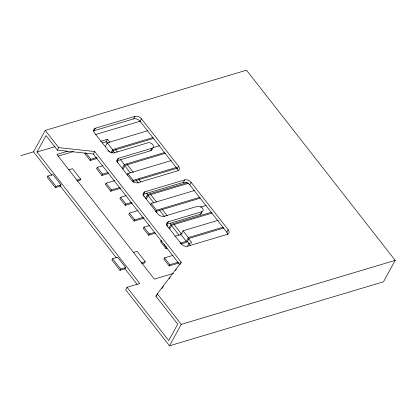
<?xml version="1.0" encoding="UTF-8"?>
<svg xmlns="http://www.w3.org/2000/svg" width="416" height="416" viewBox="0 0 416 416"><rect width="100%" height="100%" fill="white"/><g stroke="black" fill="none" stroke-linecap="round" stroke-linejoin="round"><path stroke-width="0.62" d="M20.8 155.631L33.519 151.824L45.256 130.395L246.506 70.19L395.2 260.369L383.469 281.798L169.494 345.81L125.684 289.775L127.046 287.284L139.766 283.478L37.008 152.048L46.015 135.606L57.366 150.124L93.319 154.034L179.868 264.732M57.366 150.124L58.729 147.633L45.256 130.395M47.902 176.025L47.221 177.268L55.323 187.637L60.346 186.134L61.027 184.886L52.92 174.522L47.902 176.025L56.004 186.389L55.323 187.637M93.538 130.9A4.924 3.25 28.7 0 1 93.995 130.728L95.358 128.232L135.034 116.366A4.924 3.25 28.7 0 1 141.461 118.81L178.521 166.208A4.924 3.25 28.7 0 1 177.622 170.841L137.951 182.707A4.924 3.25 28.7 0 1 131.518 180.268L116.938 161.512L118.778 158.189L152.121 148.216A3.78 2.496 28.7 0 0 152.812 144.654A3.78 2.496 28.7 0 0 147.872 142.782L114.53 152.755A4.924 3.25 28.7 0 1 108.098 150.311M85.316 152.88L84.864 153.712L90.173 160.503L97.006 158.46M93.319 154.034L94.682 151.544L58.729 147.633M90.173 160.503L90.854 159.255L97.016 157.414M68.614 169.827L72.519 168.662L80.621 179.026L79.94 180.268L77.152 181.106M102.352 142.906L106.049 141.799L107.416 139.308L109.808 142.366M105.253 146.567L107.302 142.828L147.654 130.759M102.773 165.75L97.23 167.409L96.548 168.652L101.858 175.443L108.69 173.399M110.859 152.828L112.611 149.625L152.963 137.55M111.873 153.119L113.334 150.446L153.618 138.398M101.858 175.443L102.539 174.2L108.082 172.541M93.995 130.728L133.666 118.856L135.034 116.366M114.717 180.612L106.096 183.191L105.414 184.439L110.724 191.23L120.661 188.256M178.048 170.612A4.924 3.25 28.7 0 0 177.159 168.698L140.098 121.3L141.461 118.81M122.247 168.303L124.296 164.564L164.648 152.495M110.724 191.23L111.405 189.982L120.026 187.403M122.975 169.13L125.018 165.391L165.303 153.338M126.974 175.162L127.852 173.56L171.309 160.56M126.136 195.634L120.593 197.293L119.912 198.536L125.221 205.332L132.054 203.289M132.574 181.418L133.162 180.352L176.618 167.352M133.302 182.244L133.884 181.173L177.268 168.199M116.558 161.086A4.924 3.25 28.7 0 1 117.411 160.68L150.758 150.706L152.121 148.216M125.221 205.332L125.902 204.084L131.446 202.426M138.086 210.496L129.459 213.075L128.778 214.323L134.087 221.114L144.024 218.14M142.797 194.646A4.924 3.25 28.7 0 1 143.655 194.241L145.018 191.75L184.688 179.878A4.924 3.25 28.7 0 1 191.121 182.322L228.181 229.72A4.924 3.25 28.7 0 1 227.282 234.354L187.606 246.22A4.924 3.25 28.7 0 1 181.173 243.781L166.702 225.165M145.61 198.188L147.659 194.449L187.392 182.567M112.549 258.705L111.868 259.953L119.969 270.317L124.992 268.819L125.674 267.571L117.567 257.208L112.549 258.705L120.65 269.074L119.969 270.317M134.087 221.114L134.774 219.872L143.395 217.287M146.338 199.014L148.387 195.276L188.672 183.227M150.337 205.046L151.216 203.445L194.672 190.445M149.505 225.519L143.962 227.178L143.276 228.426L148.59 235.217L155.418 233.173M177.159 168.698L178.521 166.208M155.652 211.838L156.525 210.236L199.982 197.236M156.374 212.664L157.253 211.063L200.018 198.266M148.59 235.217L149.271 233.969L154.814 232.31M143.655 194.241L183.326 182.374L184.688 179.878M133.26 252.512L137.166 251.342L145.267 261.711L144.586 262.954L141.799 263.791M166.618 224.364A4.924 3.25 28.7 0 1 167.071 224.193L168.438 221.702L201.781 211.728A3.78 2.496 28.7 0 0 202.472 208.166A3.78 2.496 28.7 0 0 197.532 206.294L164.19 216.268A4.924 3.25 28.7 0 1 157.758 213.829L143.338 195.276M227.739 234.593A4.924 3.25 28.7 0 0 226.814 232.211L189.758 184.813L191.121 182.322M168.979 228.072L171.023 224.338L211.375 212.264M169.702 228.899L171.751 225.16L212.035 213.112M162.032 241.405L161.273 240.438L160.592 241.68L165.901 248.472L166.582 247.229L165.828 246.256M173.134 255.325L164.512 257.904L163.826 259.152L169.14 265.944L178.454 263.156M180.32 235.092L181.137 233.6L182.265 233.262M181.272 234.005L183.03 230.802L218.416 220.215M169.14 265.944L169.822 264.696L178.443 262.116M167.071 224.193L200.413 214.219L201.781 211.728M127.046 287.284L168.73 340.6L177.736 324.152L155.953 296.296L157.321 293.805L181.23 262.241L94.682 151.544M180.133 243.173L186.29 241.332L188.339 237.593L223.106 227.193M187.569 246.059L188.932 243.568L191.75 242.726L188.63 238.737M180.138 264.238L181.23 262.241M226.814 232.211L228.181 229.72M169.494 345.81L181.225 324.376L395.2 260.369M155.953 296.296L157.134 294.746M161.834 288.532L163.405 286.463M169.281 278.704L170.066 277.67M175.552 270.426L176.337 269.391M37.008 152.048L55.021 146.661M95.399 134.586L140.119 121.207M67.34 151.294L56.857 154.43L154.346 279.12L173.456 273.4M100.636 141.336L107.416 139.308M57.959 156.187L73.372 151.575M153.13 147.56L159.333 145.704M56.004 186.389L61.027 184.886M76.716 180.19L80.621 179.026M200.481 207.142L206.066 205.473M174.824 236.382L180.981 234.541L186.29 241.332M223.772 228.036L189.067 238.42L187.018 242.159L180.809 244.015M165.901 248.472L167.144 248.102M120.65 269.074L125.674 267.571M141.367 262.876L145.267 261.711M183.03 230.802L188.339 237.593M187.268 241.228L189.212 243.724M115.388 149.5L117.38 152.048M126.942 164.284L133.318 172.437M138.897 179.572L140.889 182.12M150.452 194.35L156.432 201.999M162.406 209.643L167.19 215.758M173.966 224.422L181.137 233.6M188.932 243.568L190.528 245.612M107.302 142.828L112.611 149.625M120.5 159.713L124.296 164.564M146.52 192.993L147.659 194.449M170.269 223.366L171.023 224.338M106.049 141.799L107.245 143.328M112.824 150.462L114.816 153.01M124.779 165.755L130.359 172.89M136.339 180.534L138.33 183.082M147.893 195.317L153.873 202.961M159.448 210.096L164.632 216.72M171.402 225.389L178.974 235.071M127.852 173.56L133.162 180.352M151.216 203.445L156.525 210.236M109.424 151.908L94.458 132.87A4.924 3.25 28.7 0 1 95.358 128.232M164.31 244.317L165.069 245.289M85.925 152.948L90.854 159.255M97.23 167.409L102.539 174.2M120.593 197.293L125.902 204.084M143.962 227.178L149.271 233.969M106.096 183.191L111.405 189.982M129.459 213.075L134.774 219.872M164.512 257.904L169.822 264.696M157.321 293.805L181.225 324.376M33.519 151.824L51.938 175.38M59.94 185.619L116.386 257.811M124.795 268.564L137.202 284.435M144.118 196.383A4.924 3.25 28.7 0 1 145.018 191.75M152.131 148.616A3.78 2.496 28.7 0 1 150.758 150.706M133.666 118.856A4.924 3.25 28.7 0 1 140.098 121.3M117.879 162.822A4.924 3.25 28.7 0 1 118.778 158.189M183.326 182.374A4.924 3.25 28.7 0 1 189.758 184.813M167.534 226.335A4.924 3.25 28.7 0 1 168.438 221.702M201.786 212.826A3.78 2.496 28.7 0 1 200.413 214.219"/></g></svg>
